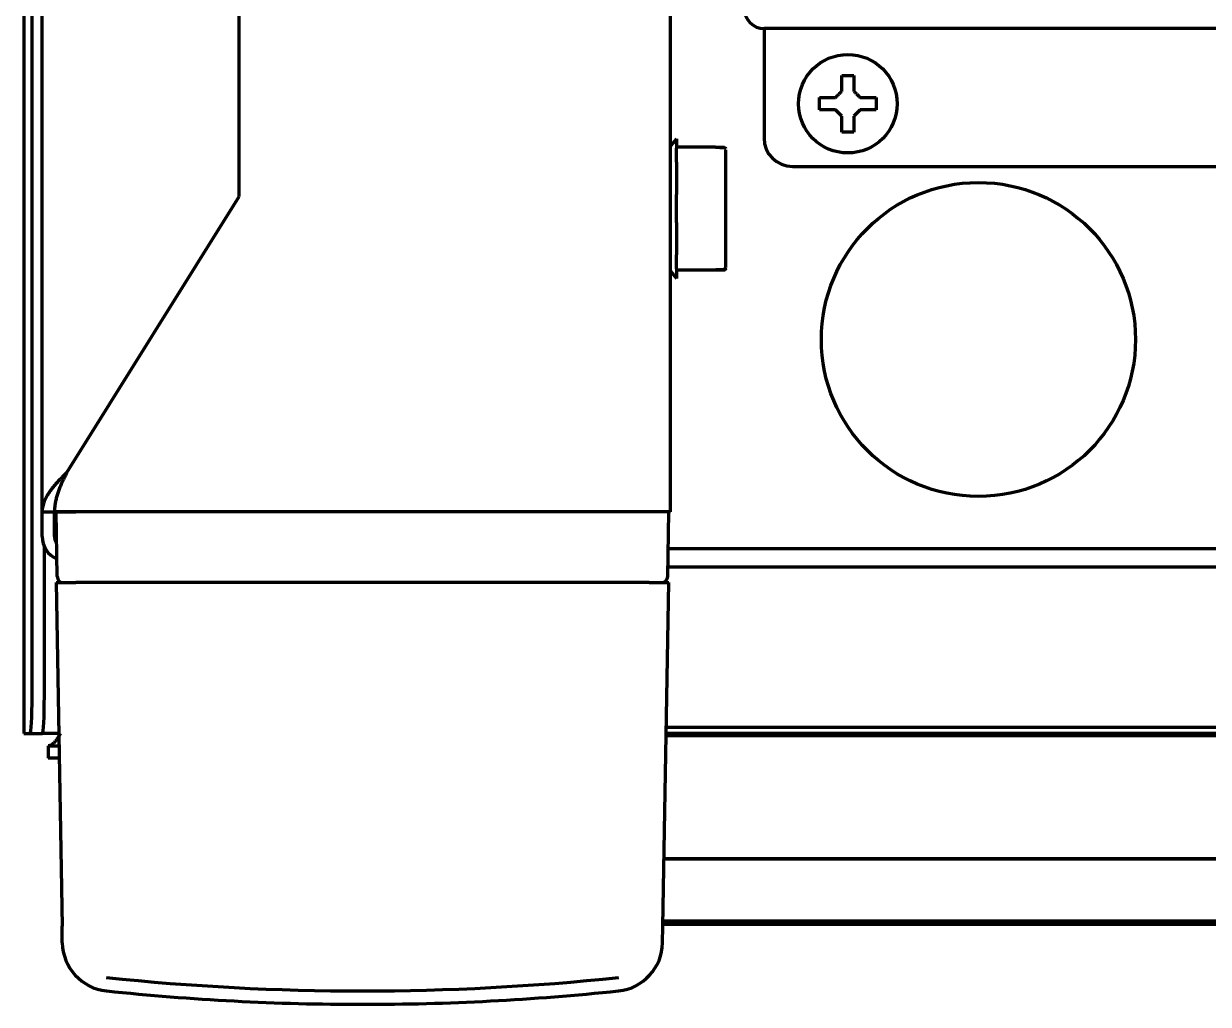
# Model space of a CAD drawing. Header units: inches. Extents: x 904 to 7172, y 213 to 5528.
# Drawn here: x 2795.6 to 2891.8, y 4264.2 to 4343.9 of the extents above; entities that cross this region are included whole.
import ezdxf

# ---------------------------------------------------------------- set-up
doc = ezdxf.new("R2010")
doc.units = ezdxf.units.IN

msp = doc.modelspace()

# ---------------------------------------------------------------- linework, layer by layer
at = {"linetype": 'Continuous', "lineweight": 70}
for p, q in [((2795.618, 4773.029), (2795.618, 4286.229)), ((2796.297, 4289.229), (2796.297, 4772.029)), ((2848.119, 4304.229), (2848.119, 4398.942)), ((2797.119, 4304.229), (2797.119, 4380.029)), ((2813.119, 4329.834), (2813.119, 4380.029)), ((2855.719, 4343.479), (2855.719, 4342.479)), ((2963.119, 4343.479), (2855.719, 4343.479)), ((2855.719, 4342.479), (2855.719, 4334.579)), ((2860.219, 4337.379), (2860.219, 4337.879)), ((2860.219, 4336.879), (2860.219, 4337.379)), ((2864.819, 4337.879), (2864.819, 4337.379)), ((2864.819, 4337.379), (2864.819, 4336.879)), ((2848.619, 4334.527), (2848.119, 4333.95)), ((2848.619, 4334.527), (2848.619, 4334.428)), ((2848.619, 4334.428), (2848.619, 4333.759)), ((2848.619, 4332.619), (2848.619, 4333.759)), ((2851.785, 4333.859), (2848.719, 4333.859)), ((2852.619, 4328.859), (2852.619, 4333.633)), ((2848.619, 4332.619), (2848.619, 4331.95)), ((2858.019, 4332.279), (2960.819, 4332.279)), ((2848.619, 4331.95), (2848.619, 4331.338)), ((2848.619, 4331.338), (2848.619, 4329.999)), ((2799.119, 4307.43), (2813.119, 4329.834)), ((2848.619, 4328.859), (2848.619, 4329.999)), ((2848.619, 4327.719), (2848.619, 4328.859)), ((2852.619, 4324.086), (2852.619, 4328.859)), ((2848.619, 4327.719), (2848.619, 4326.381)), ((2848.619, 4326.381), (2848.619, 4325.768)), ((2848.619, 4325.768), (2848.619, 4325.099)), ((2848.619, 4323.959), (2848.619, 4325.099)), ((2848.119, 4323.768), (2848.619, 4323.191)), ((2848.619, 4323.959), (2848.619, 4323.29)), ((2851.785, 4323.859), (2848.719, 4323.859)), ((2848.619, 4323.29), (2848.619, 4323.191)), ((2797.119, 4304.229), (2798.119, 4304.229)), ((2797.119, 4302.229), (2797.119, 4304.229)), ((2799.919, 4304.229), (2798.119, 4304.229)), ((2798.119, 4302.229), (2798.119, 4304.229)), ((2798.244, 4304.229), (2799.843, 4304.229)), ((2798.335, 4298.97), (2798.244, 4304.229)), ((2846.319, 4304.229), (2799.919, 4304.229)), ((2848.119, 4304.229), (2846.319, 4304.229)), ((2847.902, 4298.97), (2847.994, 4304.229)), ((2797.296, 4289.229), (2797.296, 4301.412)), ((2798.119, 4302.229), (2798.278, 4302.229)), ((3068.726, 4301.229), (2847.95, 4301.229)), ((3068.73, 4299.729), (2847.916, 4299.729)), ((2798.244, 4298.479), (2799.843, 4298.479)), ((2798.244, 4298.479), (2798.731, 4270.568)), ((2798.619, 4298.528), (2798.619, 4298.479)), ((2846.394, 4298.479), (2799.843, 4298.479)), ((2846.394, 4298.479), (2847.994, 4298.479)), ((2847.506, 4270.568), (2847.994, 4298.479)), ((2847.619, 4298.479), (2847.619, 4298.528)), ((2795.621, 4286.229), (2795.618, 4286.229)), ((2795.621, 4286.229), (2796.14, 4286.229)), ((2796.14, 4286.229), (2797.139, 4286.229)), ((2797.618, 4286.229), (2797.139, 4286.229)), ((2798.457, 4286.229), (2797.618, 4286.229)), ((2975.704, 4286.229), (2847.782, 4286.229)), ((3073.019, 4286.029), (2847.788, 4286.029)), ((2847.796, 4286.729), (3073.02, 4286.729)), ((2797.618, 4285.229), (2798.475, 4285.229)), ((2797.618, 4285.229), (2797.618, 4284.229)), ((2798.492, 4284.229), (2797.618, 4284.229)), ((3073.024, 4276.035), (2847.606, 4276.035)), ((3073.024, 4276.007), (2847.606, 4276.007)), ((2847.514, 4270.74), (3073.032, 4270.74)), ((2847.527, 4270.999), (3073.032, 4270.999)), ((2798.754, 4269.224), (2798.731, 4270.568)), ((2847.483, 4269.224), (2847.506, 4270.568))]:
    msp.add_line(p, q, dxfattribs=at)
for centre, radius in [((2862.519, 4337.379), 4), ((2873.119, 4318.229), 12.75)]:
    msp.add_circle(centre, radius, dxfattribs=at)
for centre, radius, start, end in [((2855.719, 4345.079), 1.6, 180, 270), ((2858.019, 4334.579), 2.3, 180, 270), ((2848.719, 4333.759), 0.1, 90, 180), ((2848.719, 4323.959), 0.1, 180, 270), ((2799.119, 4302.229), 2, 180, 246.16547), ((2799.119, 4302.229), 1, 180, 213.86391), ((2798.835, 4298.979), 0.5, 181, 270), ((2847.402, 4298.979), 0.5, 270, 359), ((2802.754, 4269.294), 4, 181, 264.01305), ((2843.483, 4269.294), 4, 275.98695, 359), ((2823.119, 4463.479), 199.25, 264.01305, 270), ((2823.119, 4463.479), 199.25, 270, 275.98695)]:
    msp.add_arc(centre, radius, start, end, dxfattribs=at)
for centre, major_axis, ratio, start_param, end_param in [((2796.14, 4289.229), (0, -3), 0.052336, 0, 1.570796), ((2797.139, 4289.229), (0, 3), 0.052336, 3.141593, 4.712389), ((2823.119, 4463.056), (-197.77, 0), 0.999848, 1.465422, 1.67617)]:
    msp.add_ellipse(centre, major_axis=major_axis, ratio=ratio, start_param=start_param, end_param=end_param, dxfattribs=at)
for points in [[(2862.019, 4338.379), (2862.019, 4338.433), (2862.019, 4338.541), (2862.019, 4338.703), (2862.019, 4338.862), (2862.019, 4339.017), (2862.019, 4339.169), (2862.019, 4339.326), (2862.019, 4339.492), (2862.019, 4339.615), (2862.019, 4339.679)], [(2862.019, 4339.679), (2862.185, 4339.679), (2862.519, 4339.679), (2862.852, 4339.679), (2863.019, 4339.679)], [(2861.519, 4337.879), (2861.542, 4337.903), (2861.59, 4337.95), (2861.661, 4338.022), (2861.733, 4338.093), (2861.804, 4338.165), (2861.875, 4338.236), (2861.947, 4338.307), (2861.995, 4338.355), (2862.019, 4338.379)], [(2863.019, 4338.379), (2863.045, 4338.353), (2863.096, 4338.302), (2863.17, 4338.228), (2863.241, 4338.156), (2863.311, 4338.086), (2863.381, 4338.017), (2863.449, 4337.948), (2863.495, 4337.902), (2863.519, 4337.879)], [(2863.519, 4337.879), (2863.573, 4337.879), (2863.681, 4337.879), (2863.842, 4337.879), (2864.001, 4337.879), (2864.157, 4337.879), (2864.309, 4337.879), (2864.465, 4337.879), (2864.631, 4337.879), (2864.755, 4337.879), (2864.819, 4337.879)], [(2861.519, 4336.879), (2861.464, 4336.879), (2861.356, 4336.879), (2861.195, 4336.879), (2861.036, 4336.879), (2860.88, 4336.879), (2860.728, 4336.879), (2860.572, 4336.879), (2860.406, 4336.879), (2860.282, 4336.879), (2860.219, 4336.879)], [(2862.019, 4336.379), (2861.992, 4336.405), (2861.941, 4336.456), (2861.867, 4336.53), (2861.796, 4336.602), (2861.726, 4336.672), (2861.656, 4336.741), (2861.588, 4336.81), (2861.542, 4336.856), (2861.519, 4336.879)], [(2863.519, 4336.879), (2863.495, 4336.855), (2863.447, 4336.808), (2863.376, 4336.736), (2863.304, 4336.665), (2863.233, 4336.594), (2863.162, 4336.522), (2863.09, 4336.451), (2863.042, 4336.403), (2863.019, 4336.379)], [(2863.019, 4336.379), (2863.019, 4336.325), (2863.019, 4336.217), (2863.019, 4336.055), (2863.019, 4335.896), (2863.019, 4335.741), (2863.019, 4335.589), (2863.019, 4335.433), (2863.019, 4335.266), (2863.019, 4335.143), (2863.019, 4335.079)], [(2863.019, 4335.079), (2862.852, 4335.079), (2862.519, 4335.079), (2862.185, 4335.079), (2862.019, 4335.079)], [(2799.119, 4307.43), (2799.049, 4307.359), (2798.909, 4307.216), (2798.702, 4307.003), (2798.5, 4306.79), (2798.303, 4306.576), (2798.117, 4306.363), (2797.941, 4306.149), (2797.778, 4305.936), (2797.63, 4305.723), (2797.497, 4305.509), (2797.383, 4305.296), (2797.288, 4305.083), (2797.213, 4304.869), (2797.159, 4304.656), (2797.126, 4304.442), (2797.119, 4304.3), (2797.119, 4304.229)], [(2799.119, 4307.43), (2799.066, 4307.323), (2798.962, 4307.11), (2798.808, 4306.789), (2798.663, 4306.469), (2798.528, 4306.15), (2798.408, 4305.829), (2798.306, 4305.509), (2798.224, 4305.189), (2798.164, 4304.869), (2798.127, 4304.549), (2798.119, 4304.336), (2798.119, 4304.229)], [(2798.618, 4286.229), (2798.596, 4286.194), (2798.552, 4286.124), (2798.485, 4286.021), (2798.418, 4285.919), (2798.352, 4285.821), (2798.285, 4285.728), (2798.218, 4285.64), (2798.152, 4285.559), (2798.085, 4285.485), (2798.019, 4285.419), (2797.952, 4285.361), (2797.885, 4285.314), (2797.819, 4285.276), (2797.752, 4285.249), (2797.685, 4285.233), (2797.641, 4285.229), (2797.618, 4285.229)]]:
    msp.add_open_spline(points, degree=3, dxfattribs=at)
for points, knots in [([(2863.019, 4339.679), (2863.019, 4339.476), (2863.019, 4339.266), (2863.019, 4338.941), (2863.019, 4338.831), (2863.019, 4338.608), (2863.019, 4338.494), (2863.019, 4338.379)], [0, 0, 0, 0, 0.5, 0.5, 0.75, 0.75, 1, 1, 1, 1]), ([(2860.219, 4337.879), (2860.421, 4337.879), (2860.631, 4337.879), (2860.956, 4337.879), (2861.066, 4337.879), (2861.29, 4337.879), (2861.403, 4337.879), (2861.519, 4337.879)], [0, 0, 0, 0, 0.5, 0.5, 0.75, 0.75, 1, 1, 1, 1]), ([(2862.019, 4335.079), (2862.019, 4335.282), (2862.019, 4335.492), (2862.019, 4335.817), (2862.019, 4335.927), (2862.019, 4336.15), (2862.019, 4336.264), (2862.019, 4336.379)], [0, 0, 0, 0, 0.5, 0.5, 0.75, 0.75, 1, 1, 1, 1]), ([(2864.819, 4336.879), (2864.616, 4336.879), (2864.406, 4336.879), (2864.081, 4336.879), (2863.971, 4336.879), (2863.747, 4336.879), (2863.634, 4336.879), (2863.519, 4336.879)], [0, 0, 0, 0, 0.5, 0.5, 0.75, 0.75, 1, 1, 1, 1]), ([(2851.785, 4333.859), (2851.815, 4333.859), (2851.844, 4333.859), (2851.885, 4333.859), (2851.899, 4333.859), (2851.925, 4333.859), (2851.938, 4333.859), (2851.976, 4333.859), (2851.999, 4333.859), (2852.043, 4333.859), (2852.064, 4333.859), (2852.123, 4333.859), (2852.157, 4333.859), (2852.218, 4333.859), (2852.244, 4333.859), (2852.28, 4333.859), (2852.291, 4333.859), (2852.312, 4333.859), (2852.322, 4333.859), (2852.35, 4333.859), (2852.365, 4333.859), (2852.408, 4333.859), (2852.428, 4333.859), (2852.453, 4333.859), (2852.46, 4333.859), (2852.471, 4333.859), (2852.477, 4333.859), (2852.489, 4333.859), (2852.495, 4333.859), (2852.503, 4333.859), (2852.507, 4333.859), (2852.509, 4333.859), (2852.509, 4333.859)], [0, 0, 0, 0, 0.033049, 0.033049, 0.049574, 0.049574, 0.066098, 0.066098, 0.099147, 0.099147, 0.132196, 0.132196, 0.198295, 0.198295, 0.264393, 0.264393, 0.297442, 0.297442, 0.330491, 0.330491, 0.396589, 0.396589, 0.528786, 0.528786, 0.594884, 0.594884, 0.660982, 0.660982, 0.793179, 0.793179, 0.925375, 1, 1, 1, 1]), ([(2851.803, 4333.844), (2851.835, 4333.844), (2851.865, 4333.843), (2851.923, 4333.842), (2851.951, 4333.841), (2852.004, 4333.84), (2852.029, 4333.839), (2852.066, 4333.838), (2852.077, 4333.837), (2852.1, 4333.836), (2852.111, 4333.836), (2852.165, 4333.833), (2852.203, 4333.831), (2852.271, 4333.827), (2852.301, 4333.825), (2852.342, 4333.822), (2852.355, 4333.821), (2852.379, 4333.818), (2852.39, 4333.817), (2852.421, 4333.814), (2852.44, 4333.812), (2852.489, 4333.806), (2852.513, 4333.802), (2852.541, 4333.796), (2852.55, 4333.794), (2852.564, 4333.791), (2852.57, 4333.789), (2852.585, 4333.784), (2852.592, 4333.782), (2852.601, 4333.778), (2852.604, 4333.776), (2852.607, 4333.774), (2852.608, 4333.774), (2852.608, 4333.773)], [0, 0, 0, 0, 0.033034, 0.033034, 0.066068, 0.066068, 0.099101, 0.099101, 0.115618, 0.115618, 0.132135, 0.132135, 0.198203, 0.198203, 0.264271, 0.264271, 0.297304, 0.297304, 0.330338, 0.330338, 0.396406, 0.396406, 0.528541, 0.528541, 0.594609, 0.594609, 0.660677, 0.660677, 0.792812, 0.792812, 0.924947, 0.924947, 1, 1, 1, 1]), ([(2852.509, 4323.859), (2852.509, 4323.859), (2852.51, 4323.859), (2852.509, 4323.859), (2852.506, 4323.859), (2852.503, 4323.859), (2852.495, 4323.859), (2852.489, 4323.859), (2852.476, 4323.859), (2852.471, 4323.859), (2852.459, 4323.859), (2852.452, 4323.859), (2852.428, 4323.859), (2852.407, 4323.859), (2852.365, 4323.859), (2852.35, 4323.859), (2852.313, 4323.859), (2852.292, 4323.859), (2852.257, 4323.859), (2852.244, 4323.859), (2852.217, 4323.859), (2852.203, 4323.859), (2852.157, 4323.859), (2852.123, 4323.859), (2852.064, 4323.859), (2852.043, 4323.859), (2851.999, 4323.859), (2851.975, 4323.859), (2851.938, 4323.859), (2851.925, 4323.859), (2851.899, 4323.859), (2851.886, 4323.859), (2851.844, 4323.859), (2851.815, 4323.859), (2851.785, 4323.859)], [0, 0, 0, 0, 0.051627, 0.170174, 0.170174, 0.28872, 0.28872, 0.407267, 0.407267, 0.46654, 0.46654, 0.525814, 0.525814, 0.64436, 0.64436, 0.703633, 0.703633, 0.762907, 0.762907, 0.792543, 0.792543, 0.82218, 0.82218, 0.881453, 0.881453, 0.91109, 0.91109, 0.940727, 0.940727, 0.955545, 0.955545, 0.970363, 0.970363, 1, 1, 1, 1]), ([(2852.608, 4323.945), (2852.608, 4323.945), (2852.609, 4323.945), (2852.608, 4323.944), (2852.604, 4323.942), (2852.601, 4323.941), (2852.591, 4323.936), (2852.585, 4323.934), (2852.569, 4323.929), (2852.563, 4323.927), (2852.549, 4323.924), (2852.541, 4323.922), (2852.513, 4323.916), (2852.489, 4323.912), (2852.44, 4323.906), (2852.421, 4323.904), (2852.379, 4323.9), (2852.356, 4323.897), (2852.315, 4323.894), (2852.301, 4323.893), (2852.27, 4323.891), (2852.254, 4323.89), (2852.203, 4323.887), (2852.165, 4323.885), (2852.111, 4323.882), (2852.1, 4323.882), (2852.077, 4323.881), (2852.065, 4323.88), (2852.029, 4323.879), (2852.004, 4323.878), (2851.964, 4323.877), (2851.951, 4323.877), (2851.923, 4323.876), (2851.909, 4323.876), (2851.865, 4323.875), (2851.835, 4323.874), (2851.803, 4323.874)], [0, 0, 0, 0, 0.050699, 0.169361, 0.169361, 0.288024, 0.288024, 0.406687, 0.406687, 0.466018, 0.466018, 0.525349, 0.525349, 0.644012, 0.644012, 0.703343, 0.703343, 0.762675, 0.762675, 0.79234, 0.79234, 0.822006, 0.822006, 0.881337, 0.881337, 0.89617, 0.89617, 0.911003, 0.911003, 0.940669, 0.940669, 0.955501, 0.955501, 0.970334, 0.970334, 1, 1, 1, 1])]:
    msp.add_open_spline(points, degree=3, knots=knots, dxfattribs=at)

doc.saveas('drawing.dxf')
